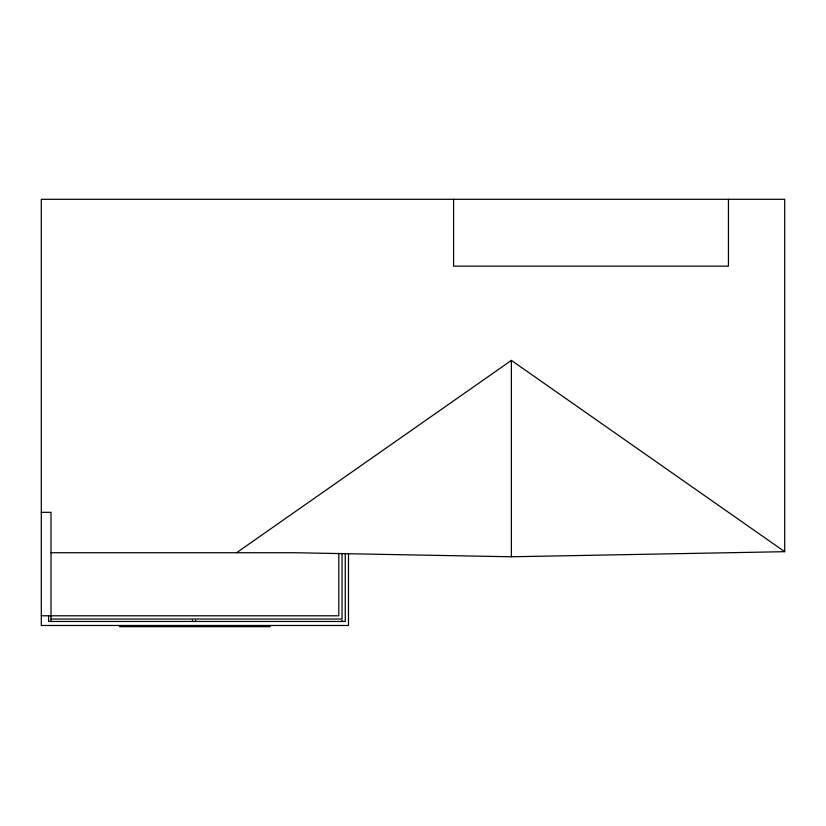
<?xml version="1.0" encoding="UTF-8"?>
<svg xmlns="http://www.w3.org/2000/svg" width="826" height="826" viewBox="0 0 826 826"><rect width="100%" height="100%" fill="white"/><g stroke="black" fill="none" stroke-linecap="round" stroke-linejoin="round"><path stroke-width="1.24" d="M236.577 552.728L511.387 360.404L784.7 551.685L784.7 199.303L41.3 199.303L41.3 625.488L348.489 625.488L348.489 553.472M51.005 552.728L294.335 552.728L511.387 556.776L784.7 551.685M41.3 512.316L51.005 512.316L51.005 621.451M41.3 615.793L338.794 615.793L338.794 553.193M51.005 619.025L342.026 619.025L342.026 553.358M728.439 199.303L728.439 266.137L453.588 266.137L453.588 199.303M511.387 360.404L511.387 556.776M345.258 553.358L345.258 621.451L48.579 621.451L48.579 615.793M342.026 620.233L342.026 621.451M270.081 625.488L270.081 626.697L119.718 626.697L119.718 625.488M195.7 620.233L195.7 621.451M192.468 620.233L192.468 621.451"/></g></svg>
